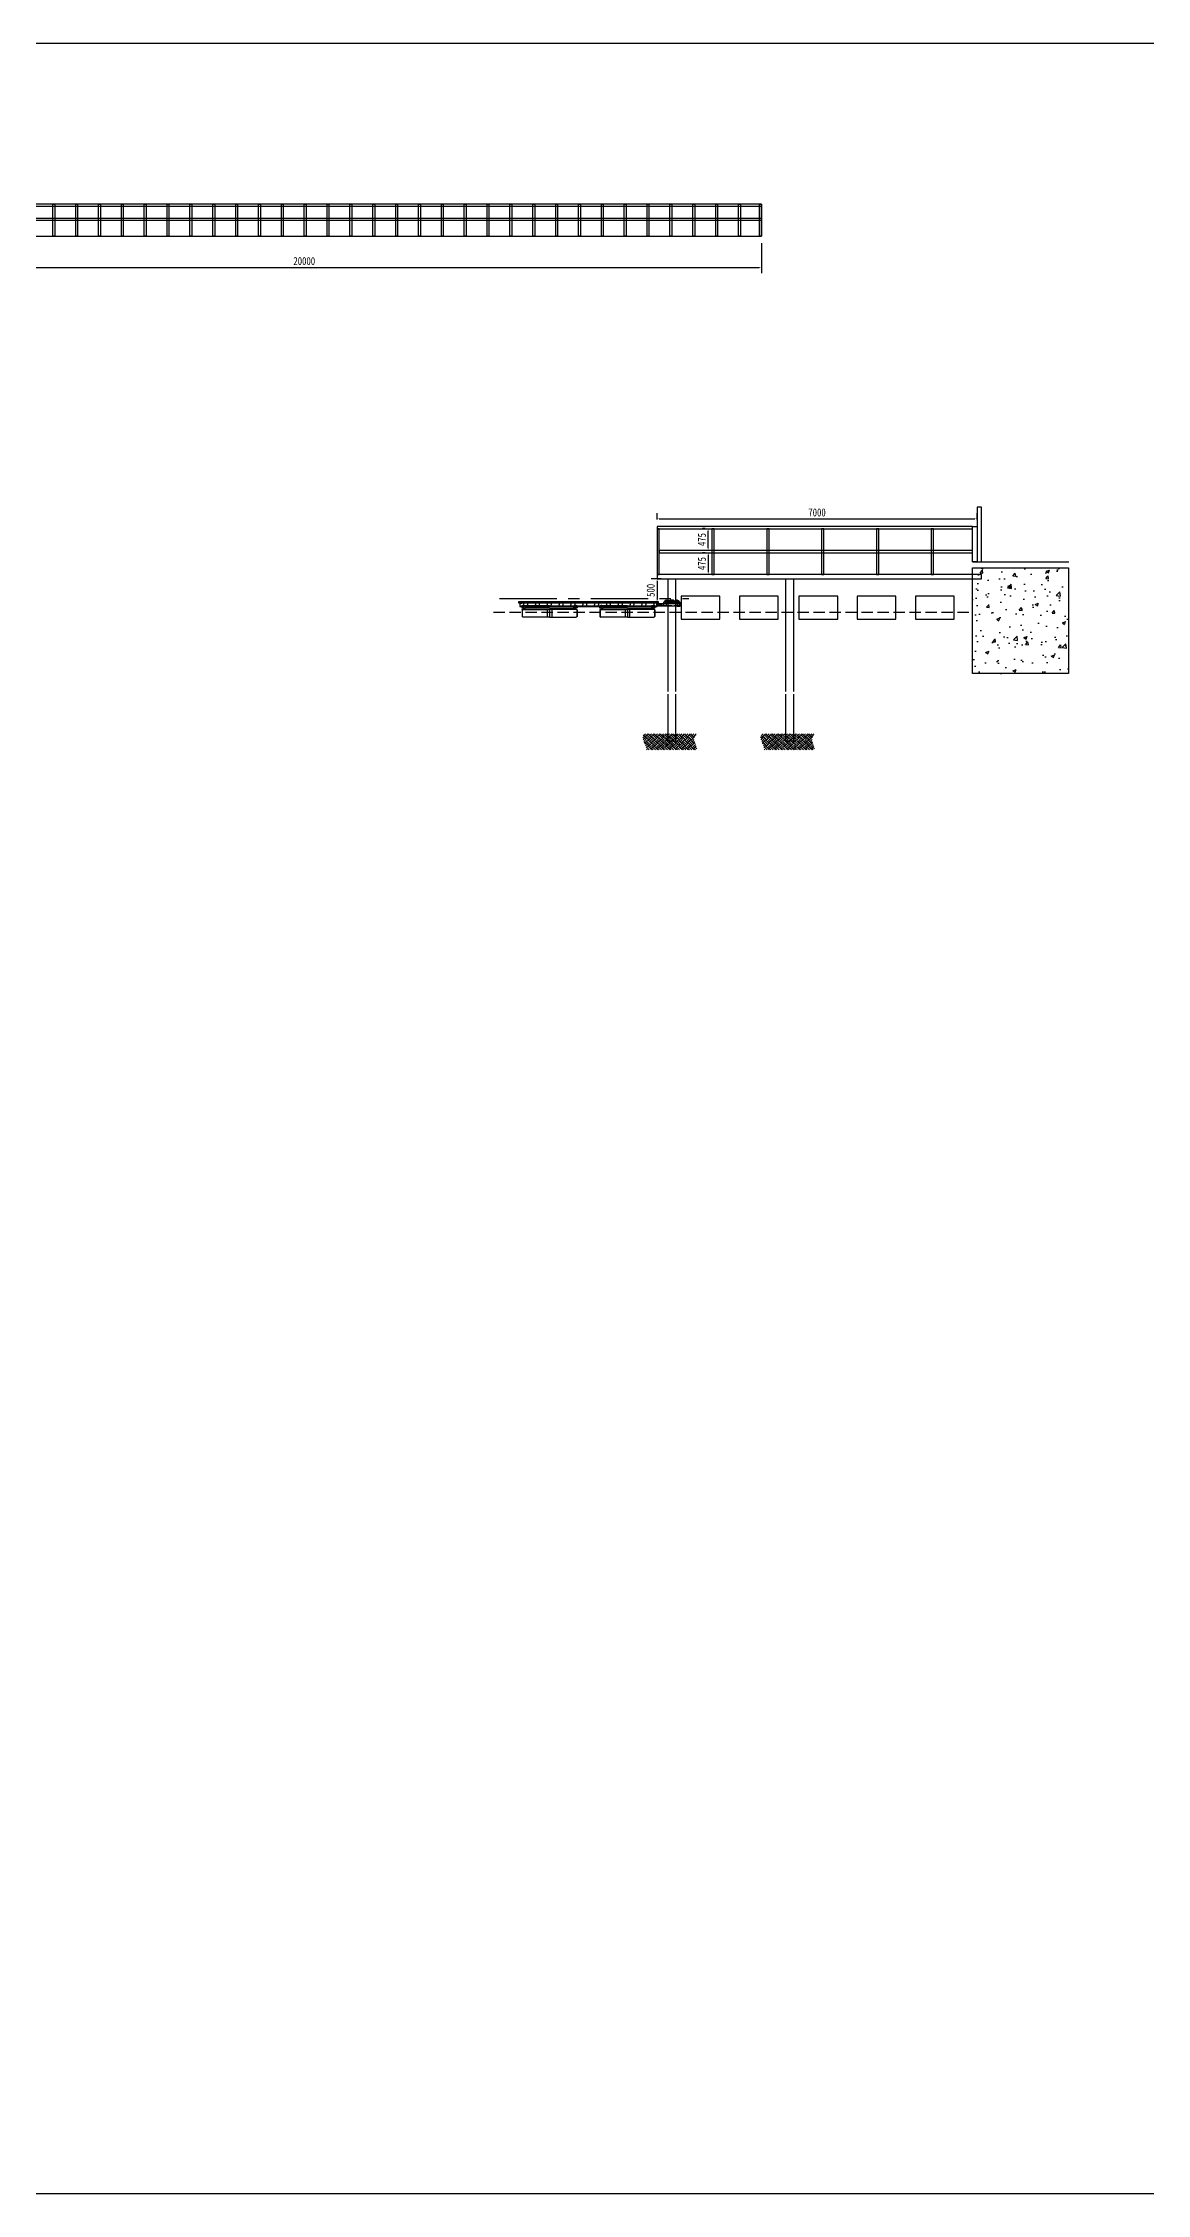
# Model space of a CAD drawing. Header units: millimetres. Extents: x -2018967 to 3675, y -751 to 1571936.
# Drawn here: x -1369304 to -1345154, y 1300032 to 1347077 of the extents above; entities that cross this region are included whole.
import ezdxf

# ---------------------------------------------------------------- set-up
doc = ezdxf.new("R2010")
doc.units = ezdxf.units.MM
doc.header["$LTSCALE"] = 1000
for name, pattern in [('-6_350_HOLE$0$DASH', [0.35, 0.25, -0.1]), ('ACAD_ISO03W100', [30, 12, -18]), ('CENTER', [2, 1.25, -0.25, 0.25, -0.25]), ('DASH', [0.35, 0.25, -0.1])]:
    doc.linetypes.add(name, pattern=pattern)
doc.layers.get('0').update_dxf_attribs({"linetype": 'CONTINUOUS'})
doc.layers.get('DEFPOINTS').update_dxf_attribs({"linetype": 'CONTINUOUS'})
for name, color, linetype in [('00-HATCH(填充)', 250, 'CONTINUOUS'), ('W-STEEL_FRAME钢架', 3, 'CONTINUOUS'), ('W-STEEL_KEEL钢龙骨', 5, 'CONTINUOUS'), ('W-WOOD_FLOOR木地板', 30, 'CONTINUOUS'), ('ZJ', 251, 'CONTINUOUS'), ('固定锚', 5, 'CONTINUOUS'), ('螺栓', 146, 'CONTINUOUS')]:
    doc.layers.add(name, color=color, linetype=linetype)
doc.styles.add('黑体', font='simhei.ttf', dxfattribs={"width": 0.8})
doc.dimstyles.new('W&&50', dxfattribs={"dimtxt": 175, "dimasz": 50, "dimexe": 125, "dimexo": 150, "dimgap": 50, "dimtad": 1, "dimdec": 0, "dimzin": 0, "dimdsep": 46, "dimtxsty": '黑体', "dimcen": 0.09, "dimclrd": 1, "dimclre": 1, "dimclrt": 7, "dimazin": 2, "dimtfac": 1, "dimtdec": 0, "dimtix": 1, "dimtmove": 2, "dimatfit": 3, "dimfxl": 100, "dimtolj": 1, "dimtzin": 0, "dimarcsym": 0})
pattern_1 = [(225, (6158.742, 27788.663), (6.735192, -6.735192), []), (225, (6156.497, 27788.663), (6.735192, -6.735192), []), (225, (6154.252, 27788.663), (6.735192, -6.735192), []), (225, (6152.007, 27788.663), (6.735192, -6.735192), [])]
pattern_2 = [(135, (29222.269, -5891.052), (-6.735192, -6.735192), []), (135, (29222.269, -5888.807), (-6.735192, -6.735192), []), (135, (29222.269, -5886.562), (-6.735192, -6.735192), []), (135, (29222.269, -5884.317), (-6.735192, -6.735192), [])]

# ---------------------------------------------------------------- blocks, each defined once
blk = doc.blocks.new('1200浮箱侧面')
for p, q in [((-600, 79), (-600, 64)), ((0, 79), (-600, 79)), ((-591, 0), (0, 0)), ((-587, 7), (-535, 25)), ((0, 75), (-586, 75)), ((-538, 53), (-586, 53)), ((-586, 3), (-534, 21)), ((-538, 49), (-585, 49)), ((-530, 41), (-530, 32)), ((-526, 41), (-526, 32)), ((0, 29), (-526, 29)), ((-50, 0), (-50, -167)), ((0, 79), (600, 79)), ((0, 75), (586, 75)), ((0, 29), (526, 29)), ((591, 0), (0, 0)), ((0, 0), (0, -167)), ((0, 0), (0, -167)), ((50, 0), (50, -167)), ((526, 41), (526, 32)), ((530, 41), (530, 32)), ((586, 3), (534, 21)), ((587, 7), (535, 25)), ((538, 53), (586, 53)), ((538, 49), (585, 49)), ((600, 79), (600, 64)), ((-600, -12), (-600, -152)), ((-596, -11), (-596, -152)), ((0, -167), (-581, -167)), ((0, -171), (-581, -171)), ((0, -167), (581, -167)), ((0, -171), (581, -171)), ((596, -11), (596, -152)), ((600, -12), (600, -152))]:
    blk.add_line(p, q)
for points in [[(-600, 79), (-530, 79)], [(-600, 79), (-530, 79)], [(600, 79), (530, 79)], [(600, 79), (530, 79)]]:
    blk.add_lwpolyline(points)
for centre, radius, start, end in [((-585, 64), 15, 180, 270), ((-580, -12), 20, 109.1798, 180), ((-586, 64), 11, 90, 270), ((-581, -11), 15, 109.1798, 180), ((-538, 41), 12, 0, 90), ((-538, 41), 8, 0, 90), ((-538, 32), 8, 289.1798, 0), ((-538, 32), 12, 289.1798, 0), ((538, 41), 12, 90, 180), ((538, 32), 12, 180, 250.8202), ((538, 41), 8, 90, 180), ((538, 32), 8, 180, 250.8202), ((585, 64), 15, 270, 0), ((586, 64), 11, 270, 90), ((581, -11), 15, 0, 70.8202), ((580, -12), 20, 0, 70.8202), ((-581, -152), 19, 180, 270), ((-581, -152), 15, 180, 270), ((581, -152), 15, 270, 0), ((581, -152), 19, 270, 0)]:
    blk.add_arc(centre, radius, start, end)
blk = doc.blocks.new('浮桥断面图')
h = blk.add_hatch()
h.set_pattern_fill('ANSI34', color=256, angle=90)
h.set_pattern_definition(pattern_2)
edge = h.paths.add_edge_path()
edge.add_line((-1404, 20), (-1454, 20))
edge.add_line((-1454, 20), (-1454, -30))
edge.add_arc((-1454, -27), 3, 270, 360)
edge.add_line((-1451, -27), (-1451, 17))
edge.add_line((-1451, 17), (-1407, 17))
edge.add_arc((-1407, 20), 3, 270, 360)
h = blk.add_hatch()
h.set_pattern_fill('ANSI34', color=256, angle=180)
h.set_pattern_definition(pattern_1)
edge = h.paths.add_edge_path()
edge.add_line((-248, -30), (-248, 20))
edge.add_line((-248, 20), (-298, 20))
edge.add_arc((-295, 20), 3, 180, 270)
edge.add_line((-295, 17), (-251, 17))
edge.add_line((-251, 17), (-251, -27))
edge.add_arc((-248, -27), 3, 180, 270)
h = blk.add_hatch()
h.set_pattern_fill('ANSI34', color=256, angle=180)
h.set_pattern_definition(pattern_1)
edge = h.paths.add_edge_path()
edge.add_line((248, -30), (248, 20))
edge.add_line((248, 20), (298, 20))
edge.add_arc((295, 20), 3, -90, 0, ccw=False)
edge.add_line((295, 17), (251, 17))
edge.add_line((251, 17), (251, -27))
edge.add_arc((248, -27), 3, -90, 0, ccw=False)
h = blk.add_hatch()
h.set_pattern_fill('ANSI34', color=256, angle=90)
h.set_pattern_definition(pattern_2)
edge = h.paths.add_edge_path()
edge.add_line((1404, 20), (1454, 20))
edge.add_line((1454, 20), (1454, -30))
edge.add_arc((1454, -27), 3, 180, 270, ccw=False)
edge.add_line((1451, -27), (1451, 17))
edge.add_line((1451, 17), (1407, 17))
edge.add_arc((1407, 20), 3, 180, 270, ccw=False)
at = {"layer": 'W-STEEL_FRAME钢架'}
h = blk.add_hatch(dxfattribs=at)
h.set_pattern_fill('金属', color=256, scale=100, angle=30)
h.set_pattern_definition([(75, (-1638797.31, -2328842.28), (-241.481457, 64.704761), []), (75, (-1638695.25, -2328783.35), (-241.481457, 64.704761), [])])
h.paths.add_polyline_path([(1500, 0), (1500, 80), (-1500, 80), (-1500, 0)])
at = {"layer": 'W-WOOD_FLOOR木地板'}
h = blk.add_hatch(dxfattribs=at)
h.set_pattern_fill('木材', color=256, scale=20)
h.set_pattern_definition([(50, (-1709841.48, -2483893.79), (51.8470639, 186.2468308), [1200, -160, 400, -80]), (50, (-1709735.08, -2483853.79), (-132.9301375, 7.1090462), [240, -26.4, 480, -60]), (50, (-1709801.48, -2483825.787), (226.3396635, 353.1279042), [640, -112, 320, -80])])
edge = h.paths.add_edge_path()
edge.add_line((-1530, 80), (1530, 80))
edge.add_line((1530, 80), (1530, 104))
edge.add_line((1530, 104), (-1530, 104))
edge.add_line((-1530, 104), (-1530, 80))
for points in [[(-1404, 20), (-1404, 20), (-1454, 20), (-1454, -30), (-1454, -30, 0.414214), (-1451, -27), (-1451, 17), (-1407, 17, 0.414214)], [(-248, -30), (-248, -30), (-248, 20), (-298, 20), (-298, 20, 0.414214), (-295, 17), (-251, 17), (-251, -27, 0.414214)], [(248, -30), (248, -30), (248, 20), (298, 20), (298, 20, -0.414214), (295, 17), (251, 17), (251, -27, -0.414214)], [(1404, 20), (1404, 20), (1454, 20), (1454, -30), (1454, -30, -0.414214), (1451, -27), (1451, 17), (1407, 17, -0.414214)]]:
    blk.add_lwpolyline(points, format="xyb", close=True)
at = {"layer": 'W-STEEL_FRAME钢架'}
for points in [[(-1457, 80), (-1500, 80), (-1500, 0), (-1457, 0), (-1457, 2, 0.398895), (-1460, 5), (-1490, 7, -0.398895), (-1495, 12), (-1495, 68, -0.398895), (-1490, 73), (-1460, 75, 0.398895), (-1457, 78)], [(1457, 80), (1500, 80), (1500, 0), (1457, 0), (1457, 2, -0.398895), (1460, 5), (1490, 7, 0.398895), (1495, 12), (1495, 68, 0.398895), (1490, 73), (1460, 75, -0.398895), (1457, 78)]]:
    blk.add_lwpolyline(points, format="xyb", close=True, dxfattribs=at)
blk.add_lwpolyline([(-1500, 0), (1500, 0), (1500, 80), (-1500, 80)], close=True, dxfattribs=at)
at = {"layer": 'W-STEEL_KEEL钢龙骨'}
blk.add_lwpolyline([(-1500, 20), (1500, 20), (1500, 80), (-1500, 80)], close=True, dxfattribs=at)
at = {"layer": 'W-WOOD_FLOOR木地板'}
blk.add_lwpolyline([(-1530, 80), (1530, 80), (1530, 104), (-1530, 104)], close=True, dxfattribs=at)
at = {"layer": '螺栓'}
for p, q in [((-1438, 26), (-1437, 27)), ((-1438, 26), (-1438, 20)), ((-1419, 27), (-1437, 27)), ((-1418, 26), (-1419, 27)), ((-1418, 22), (-1418, 26)), ((-290, 26), (-289, 27)), ((-290, 26), (-290, 20)), ((-272, 27), (-289, 27)), ((-271, 26), (-272, 27)), ((-271, 22), (-271, 26)), ((271, 26), (272, 27)), ((271, 22), (271, 26)), ((272, 27), (289, 27)), ((290, 26), (289, 27)), ((290, 26), (290, 20)), ((1418, 26), (1419, 27)), ((1418, 22), (1418, 26)), ((1419, 27), (1437, 27)), ((1438, 26), (1437, 27)), ((1438, 26), (1438, 20)), ((-1431, -34), (-1433, -33)), ((-284, -29), (-285, -28)), ((284, -29), (285, -28)), ((1431, -34), (1433, -33))]:
    blk.add_line(p, q, dxfattribs=at)
for points in [[(-1438, 22), (-1418, 22), (-1418, 20), (-1438, 20)], [(-1420, 22), (-1436, 22)], [(-1435, 27), (-1421, 27)], [(-1433, 27), (-1433, 22)], [(-1433, 22), (-1433, -18)], [(-1431, 22), (-1431, -18)], [(-1425, 22), (-1425, -18)], [(-1423, 22), (-1423, 27)], [(-1423, 22), (-1423, -18)], [(-290, 22), (-271, 22), (-271, 20), (-290, 20)], [(-273, 22), (-288, 22)], [(-287, 27), (-273, 27)], [(-285, 27), (-285, 22)], [(-285, 22), (-285, -13)], [(-284, 22), (-284, -13)], [(-277, 22), (-277, -13)], [(-275, 22), (-275, 27)], [(-275, 22), (-275, -13)], [(290, 22), (271, 22), (271, 20), (290, 20)], [(287, 27), (273, 27)], [(273, 22), (288, 22)], [(275, 22), (275, 27)], [(275, 22), (275, -13)], [(277, 22), (277, -13)], [(284, 22), (284, -13)], [(285, 27), (285, 22)], [(285, 22), (285, -13)], [(1438, 22), (1418, 22), (1418, 20), (1438, 20)], [(1420, 22), (1436, 22)], [(1435, 27), (1421, 27)], [(1423, 22), (1423, 27)], [(1423, 22), (1423, -18)], [(1425, 22), (1425, -18)], [(1431, 22), (1431, -18)], [(1433, 27), (1433, 22)], [(1433, 22), (1433, -18)], [(-1418, -18), (-1438, -18)], [(-1438, -20), (-1438, -18)], [(-1418, -20), (-1438, -20)], [(-1420, -20), (-1420, -26), (-1436, -26), (-1436, -20)], [(-1433, -26), (-1433, -20)], [(-1433, -33), (-1433, -26)], [(-1431, -34), (-1431, -26)], [(-1425, -34), (-1431, -34)], [(-1425, -34), (-1425, -26)], [(-1425, -34), (-1423, -33)], [(-1423, -20), (-1423, -26)], [(-1423, -33), (-1423, -26)], [(-1418, -18), (-1418, -20)], [(-271, -13), (-290, -13)], [(-290, -15), (-290, -13)], [(-271, -15), (-290, -15)], [(-273, -15), (-273, -21), (-288, -21), (-288, -15)], [(-285, -21), (-285, -15)], [(-285, -28), (-285, -21)], [(-284, -29), (-284, -21)], [(-277, -29), (-284, -29)], [(-277, -29), (-277, -21)], [(-277, -29), (-275, -28)], [(-275, -15), (-275, -21)], [(-275, -28), (-275, -21)], [(-271, -13), (-271, -15)], [(271, -13), (290, -13)], [(271, -13), (271, -15)], [(271, -15), (290, -15)], [(273, -15), (273, -21), (288, -21), (288, -15)], [(275, -15), (275, -21)], [(275, -28), (275, -21)], [(277, -29), (275, -28)], [(277, -29), (277, -21)], [(277, -29), (284, -29)], [(284, -29), (284, -21)], [(285, -21), (285, -15)], [(285, -28), (285, -21)], [(290, -15), (290, -13)], [(1418, -18), (1438, -18)], [(1418, -18), (1418, -20)], [(1418, -20), (1438, -20)], [(1420, -20), (1420, -26), (1436, -26), (1436, -20)], [(1423, -20), (1423, -26)], [(1423, -33), (1423, -26)], [(1425, -34), (1423, -33)], [(1425, -34), (1425, -26)], [(1425, -34), (1431, -34)], [(1431, -34), (1431, -26)], [(1433, -26), (1433, -20)], [(1433, -33), (1433, -26)], [(1438, -20), (1438, -18)]]:
    blk.add_lwpolyline(points, dxfattribs=at)
for points in [[(-1435, 27), (-1435, 27), (-1434, 27), (-1433, 27)], [(-1433, 27), (-1430, 26), (-1426, 26), (-1423, 27)], [(-1423, 27), (-1422, 27), (-1421, 27), (-1421, 27)], [(-288, 27), (-287, 27), (-286, 27), (-285, 27)], [(-285, 27), (-282, 26), (-279, 26), (-275, 27)], [(-275, 27), (-275, 27), (-274, 27), (-273, 27)], [(275, 27), (275, 27), (274, 27), (273, 27)], [(285, 27), (282, 26), (279, 26), (275, 27)], [(288, 27), (287, 27), (286, 27), (285, 27)], [(1423, 27), (1422, 27), (1421, 27), (1421, 27)], [(1433, 27), (1430, 26), (1426, 26), (1423, 27)], [(1435, 27), (1435, 27), (1434, 27), (1433, 27)]]:
    blk.add_open_spline(points, degree=3, dxfattribs=at)
at = {"xscale": -1}
blk.add_blockref('1200浮箱侧面', (-851, -62), dxfattribs=at)
blk.add_blockref('1200浮箱侧面', (851, -62))
blk = doc.blocks.new('*U956')
blk.add_lwpolyline([(-425, -250), (425, -250), (425, 250), (-425, 250)], close=True)
blk = doc.blocks.new('*U957')
at = {"color": 0, "linetype": 'ByBlock', "lineweight": -2, "transparency": 16777216}
for p in [(0, 0), (1275, 0)]:
    blk.add_blockref('*U956', p, dxfattribs=at)
blk = doc.blocks.new('*U958')
at = {"color": 3}
blk.add_lwpolyline([(-25, 500), (-25, -500), (25, -500), (25, 500)], close=True, dxfattribs=at)
blk = doc.blocks.new('*U959')
at = {"color": 0, "linetype": 'ByBlock', "lineweight": -2, "transparency": 16777216}
for p in [(0, 0), (1200, 0), (2400, 0), (3600, 0), (4800, 0), (6000, 0)]:
    blk.add_blockref('*U958', p, dxfattribs=at)
blk = doc.blocks.new('*D962')
at = {"color": 1, "lineweight": -2, "transparency": 16777216}
for p, q in [((-1355781, 1335355), (-1355997, 1335355)), ((-1355872, 1335305), (-1355872, 1334905)), ((-1355992, 1334855), (-1355997, 1334855))]:
    blk.add_line(p, q, dxfattribs=at)
at = {"color": 1, "transparency": 16777216}
for points in [[(-1355880, 1335305), (-1355863, 1335305), (-1355872, 1335355)], [(-1355880, 1334905), (-1355863, 1334905), (-1355872, 1334855)]]:
    blk.add_solid(points, dxfattribs=at)
at = {"layer": 'DEFPOINTS', "color": 0, "transparency": 16777216}
for p in [(-1355631, 1335355, 0), (-1355872, 1334855), (-1355842, 1334855)]:
    blk.add_point(p, dxfattribs=at)
at = {"color": 7, "transparency": 16777216, "insert": (-1356010, 1335105), "char_height": 175, "attachment_point": 5, "rotation": 90, "style": '黑体'}
blk.add_mtext('\\A1;500', dxfattribs=at)
blk = doc.blocks.new('*D981')
at = {"color": 1, "lineweight": -2, "transparency": 16777216}
for p, q in [((-1355872, 1336655), (-1355872, 1336795)), ((-1355822, 1336670), (-1348922, 1336670)), ((-1348872, 1336655), (-1348872, 1336795))]:
    blk.add_line(p, q, dxfattribs=at)
at = {"color": 1, "transparency": 16777216}
for points in [[(-1355822, 1336678), (-1355822, 1336662), (-1355872, 1336670)], [(-1348922, 1336678), (-1348922, 1336662), (-1348872, 1336670)]]:
    blk.add_solid(points, dxfattribs=at)
at = {"layer": 'DEFPOINTS', "color": 0, "transparency": 16777216}
for p in [(-1348872, 1336670), (-1355872, 1336505, 0), (-1348872, 1336505)]:
    blk.add_point(p, dxfattribs=at)
at = {"color": 7, "transparency": 16777216, "insert": (-1352372, 1336809), "char_height": 175, "attachment_point": 5, "style": '黑体'}
blk.add_mtext('\\A1;7000', dxfattribs=at)
blk = doc.blocks.new('*D982')
at = {"color": 1, "lineweight": -2, "transparency": 16777216}
for p, q in [((-1354822, 1335930), (-1354878, 1335930)), ((-1354753, 1335880), (-1354753, 1335505)), ((-1354822, 1335455), (-1354878, 1335455))]:
    blk.add_line(p, q, dxfattribs=at)
at = {"color": 1, "transparency": 16777216}
for points in [[(-1354762, 1335880), (-1354745, 1335880), (-1354753, 1335930)], [(-1354762, 1335505), (-1354745, 1335505), (-1354753, 1335455)]]:
    blk.add_solid(points, dxfattribs=at)
at = {"layer": 'DEFPOINTS', "color": 0, "transparency": 16777216}
for p in [(-1354672, 1335930, 0), (-1354753, 1335455), (-1354672, 1335455, 0)]:
    blk.add_point(p, dxfattribs=at)
at = {"color": 7, "transparency": 16777216, "insert": (-1354891, 1335692), "char_height": 175, "attachment_point": 5, "rotation": 90, "style": '黑体'}
blk.add_mtext('\\A1;475', dxfattribs=at)
blk = doc.blocks.new('*D983')
at = {"color": 1, "lineweight": -2, "transparency": 16777216}
for p, q in [((-1354822, 1336455), (-1354878, 1336455)), ((-1354753, 1336030), (-1354753, 1336405)), ((-1354822, 1335980), (-1354878, 1335980))]:
    blk.add_line(p, q, dxfattribs=at)
at = {"color": 1, "transparency": 16777216}
for points in [[(-1354762, 1336405), (-1354745, 1336405), (-1354753, 1336455)], [(-1354762, 1336030), (-1354745, 1336030), (-1354753, 1335980)]]:
    blk.add_solid(points, dxfattribs=at)
at = {"layer": 'DEFPOINTS', "color": 0, "transparency": 16777216}
for p in [(-1354753, 1336455), (-1354672, 1336455, 0), (-1354672, 1335980, 0)]:
    blk.add_point(p, dxfattribs=at)
at = {"color": 7, "transparency": 16777216, "insert": (-1354891, 1336217), "char_height": 175, "attachment_point": 5, "rotation": 90, "style": '黑体'}
blk.add_mtext('\\A1;475', dxfattribs=at)
blk = doc.blocks.new('*U998')
blk.add_lwpolyline([(-425, -250), (425, -250), (425, 250), (-425, 250)], close=True)
blk = doc.blocks.new('*U999')
at = {"color": 0, "linetype": 'ByBlock', "lineweight": -2, "transparency": 16777216}
for p in [(0, 0), (1275, 0), (2550, 0)]:
    blk.add_blockref('*U998', p, dxfattribs=at)
blk = doc.blocks.new('*D1020')
at = {"color": 1, "lineweight": -2, "transparency": 16777216}
for p, q in [((-1373589, 1342701), (-1373589, 1342044)), ((-1353589, 1342701), (-1353589, 1342044)), ((-1373539, 1342169), (-1353639, 1342169))]:
    blk.add_line(p, q, dxfattribs=at)
at = {"color": 1, "transparency": 16777216}
for points in [[(-1373539, 1342177), (-1373539, 1342160), (-1373589, 1342169)], [(-1353639, 1342177), (-1353639, 1342160), (-1353589, 1342169)]]:
    blk.add_solid(points, dxfattribs=at)
at = {"layer": 'DEFPOINTS', "color": 0, "transparency": 16777216}
for p in [(-1373589, 1342851), (-1353589, 1342851), (-1353589, 1342169)]:
    blk.add_point(p, dxfattribs=at)
at = {"color": 7, "transparency": 16777216, "insert": (-1363589, 1342307), "char_height": 175, "attachment_point": 5, "style": '黑体'}
blk.add_mtext('\\A1;20000', dxfattribs=at)
blk = doc.blocks.new('*U1022')
blk.add_lwpolyline([(-20, 350), (20, 350), (20, -350), (-20, -350)], close=True)
blk = doc.blocks.new('*U1023')
at = {"color": 0, "linetype": 'ByBlock', "lineweight": -2, "transparency": 16777216}
for p in [(0, 0), (500, 0), (1000, 0), (1500, 0), (2000, 0), (2500, 0), (3000, 0), (3500, 0), (4000, 0), (4500, 0), (5000, 0), (5500, 0), (6000, 0), (6500, 0), (7000, 0), (7500, 0), (8000, 0), (8500, 0), (9000, 0), (9500, 0), (10000, 0), (10500, 0), (11000, 0), (11500, 0), (12000, 0), (12500, 0), (13000, 0), (13500, 0), (14000, 0), (14500, 0), (15000, 0), (15500, 0), (16000, 0), (16500, 0), (17000, 0), (17500, 0), (18000, 0), (18500, 0), (19000, 0), (19500, 0)]:
    blk.add_blockref('*U1022', p, dxfattribs=at)

msp = doc.modelspace()

# ---------------------------------------------------------------- hatches: boundary and pattern name
h = msp.add_hatch()
h.set_pattern_fill('混凝土', color=252, scale=100)
h.set_pattern_definition([(50, (457859.25, 7400.54), (717.26018, -62.75213), [75, -825]), (355, (457859.25, 7400.54), (-138.75133, 752.19213), [60, -660]), (100.4514, (457919, 7395.3), (578.50938, 689.43954), [63.7402, -701.14211]), (46.1842, (457859.25, 7600.5), (1067.24105, -165.519), [112.5, -1237.5]), (96.6356, (457948.2, 7586.7), (934.6627, 974.11787), [95.6103, -1051.713]), (351.1842, (457859.3, 7600.5), (934.66195, 974.1186), [90, -990]), (21, (457959.25, 7550.54), (596.90705, -402.61889), [75, -825]), (326, (457959.25, 7550.54), (243.31533, 725.15005), [60, -660]), (71.4514, (458009, 7517), (840.22263, 322.5305), [63.7402, -701.14211]), (37.5, (457859.25, 7400.54), (12.159855, 332.893854), [0, -652, 0, -670, 0, -662.5]), (7.5, (457859.25, 7400.54), (263.06954, 394.41171), [0, -382, 0, -637, 0, -252.5]), (327.5, (457636.25, 7400.54), (533.822436, -22.554872), [0, -250, 0, -780, 0, -1035]), (317.5, (457536.25, 7400.54), (583.18617, 100.10498), [0, -325, 0, -518, 0, -735])])
h.paths.add_polyline_path([(-1346872.6, 1335600.8), (-1348971.7, 1335600.8), (-1348971.7, 1333284.9), (-1346872.6, 1333284.9)])
at = {"layer": '固定锚'}
h = msp.add_hatch(dxfattribs=at)
h.set_pattern_fill('土壤', color=256, scale=25, angle=45, style=0)
h.set_pattern_definition([(45, (-4134533.58, 927269.17), (1e-14, 132.5825215), [93.75, -93.75]), (45, (-4134558.44, 927294.03), (1e-14, 132.5825215), [93.75, -93.75]), (45, (-4134583.3, 927318.89), (1e-14, 132.5825215), [93.75, -93.75]), (135, (-4134583.3, 927335.46), (-132.5825215, 3e-14), [93.75, -93.75]), (135, (-4134558.44, 927360.32), (-132.5825215, 3e-14), [93.75, -93.75]), (135, (-4134533.58, 927385.18), (-132.5825215, 3e-14), [93.75, -93.75])])
edge = h.paths.add_edge_path()
edge.add_line((-1355712.5, 1331619), (-1355712.5, 1331968.9))
edge.add_line((-1355712.5, 1331968.9), (-1356152.1, 1331968.9))
edge.add_spline(control_points=[(-1356152.1, 1331968.9), (-1356164.9, 1331952.4), (-1356220.6, 1331852.8), (-1356099.3, 1331709.7), (-1356101.4, 1331619)], knot_values=[89.3823243, 89.3823243, 89.3823243, 89.3823243, 152.2776367, 451.6259949, 451.6259949, 451.6259949, 451.6259949], degree=3, periodic=0)
edge.add_line((-1356101.4, 1331619), (-1355712.5, 1331619))
h.paths.add_polyline_path([(-1355394.5, 1331968.9), (-1355705.5, 1331968.9), (-1355705.5, 1331619), (-1355394.5, 1331619)])
edge = h.paths.add_edge_path()
edge.add_spline(control_points=[(-1355003.3, 1331619), (-1355001.9, 1331636.6), (-1355003.6, 1331706.1), (-1355087.9, 1331823.6), (-1355035.2, 1331920.1), (-1355000.3, 1331968.9)], knot_values=[54.8628535, 54.8628535, 54.8628535, 54.8628535, 107.9510079, 265.8358938, 429.109482, 429.109482, 429.109482, 429.109482], degree=3, periodic=0)
edge.add_line((-1355000.3, 1331968.9), (-1355387.5, 1331968.9))
edge.add_line((-1355387.5, 1331968.9), (-1355387.5, 1331619))
edge.add_line((-1355387.5, 1331619), (-1355003.3, 1331619))
h = msp.add_hatch(dxfattribs=at)
h.set_pattern_fill('土壤', color=256, scale=25, angle=45, style=0)
h.set_pattern_definition([(45, (-4131956.93, 927269.17), (1e-14, 132.5825215), [93.75, -93.75]), (45, (-4131981.79, 927294.03), (1e-14, 132.5825215), [93.75, -93.75]), (45, (-4132006.65, 927318.89), (1e-14, 132.5825215), [93.75, -93.75]), (135, (-4132006.65, 927335.46), (-132.5825215, 3e-14), [93.75, -93.75]), (135, (-4131981.79, 927360.32), (-132.5825215, 3e-14), [93.75, -93.75]), (135, (-4131956.93, 927385.18), (-132.5825215, 3e-14), [93.75, -93.75])])
edge = h.paths.add_edge_path()
edge.add_line((-1353135.8, 1331619), (-1353135.8, 1331968.9))
edge.add_line((-1353135.8, 1331968.9), (-1353575.4, 1331968.9))
edge.add_spline(control_points=[(-1353575.4, 1331968.9), (-1353588.2, 1331952.4), (-1353644, 1331852.8), (-1353522.7, 1331709.7), (-1353524.7, 1331619)], knot_values=[89.3823243, 89.3823243, 89.3823243, 89.3823243, 152.2776367, 451.6259949, 451.6259949, 451.6259949, 451.6259949], degree=3, periodic=0)
edge.add_line((-1353524.7, 1331619), (-1353135.8, 1331619))
h.paths.add_polyline_path([(-1352817.8, 1331968.9), (-1353128.8, 1331968.9), (-1353128.8, 1331619), (-1352817.8, 1331619)])
edge = h.paths.add_edge_path()
edge.add_spline(control_points=[(-1352426.6, 1331619), (-1352425.3, 1331636.6), (-1352426.9, 1331706.1), (-1352511.2, 1331823.6), (-1352458.5, 1331920.1), (-1352423.6, 1331968.9)], knot_values=[54.8628535, 54.8628535, 54.8628535, 54.8628535, 107.9510079, 265.8358938, 429.109482, 429.109482, 429.109482, 429.109482], degree=3, periodic=0)
edge.add_line((-1352423.6, 1331968.9), (-1352810.8, 1331968.9))
edge.add_line((-1352810.8, 1331968.9), (-1352810.8, 1331619))
edge.add_line((-1352810.8, 1331619), (-1352426.6, 1331619))

# ---------------------------------------------------------------- linework, layer by layer
at = {"color": 4}
for p, q in [((-1355614.6, 1334864.3, 0), (-1355618.6, 1334864.3, 0)), ((-1355614.6, 1334870.3, 0), (-1355617.6, 1334870.3, 0)), ((-1355617.6, 1334858.3, 0), (-1355614.6, 1334858.3, 0))]:
    msp.add_line(p, q, dxfattribs=at)
for p, q in [((-1355612.6, 1334869.8, 0), (-1355605.6, 1334869.8, 0)), ((-1355605.6, 1334858.8, 0), (-1355612.6, 1334858.8, 0)), ((-1355601.6, 1334863.3, 0), (-1355605.6, 1334866.6, 0)), ((-1355601.6, 1334861, 0), (-1355605.6, 1334864.3, 0)), ((-1355603.6, 1334820.8, 0), (-1355493.6, 1334820.8, 0)), ((-1355598.6, 1334825.8, 0), (-1355598.6, 1334885.8, 0)), ((-1355508.6, 1334825.8, 0), (-1355508.6, 1334885.8, 0)), ((-1355508.6, 1334885.8, 0), (-1355498.6, 1334885.8, 0)), ((-1355498.6, 1334885.8, 0), (-1355498.6, 1334825.8, 0)), ((-1355495.6, 1334863.3, 0), (-1355491.6, 1334866.6, 0)), ((-1355495.6, 1334861, 0), (-1355491.6, 1334864.3, 0)), ((-1355484.6, 1334869.8, 0), (-1355491.6, 1334869.8, 0)), ((-1355491.6, 1334858.8, 0), (-1355484.6, 1334858.8, 0)), ((-1355482.6, 1334857.3, 0), (-1355482.6, 1334871.3, 0))]:
    msp.add_line(p, q)
at = {"color": 1}
for p, q in [((-1355598.6, 1334871.8, 0), (-1355588.6, 1334871.8, 0)), ((-1355588.6, 1334857.8, 0), (-1355598.6, 1334857.8, 0)), ((-1355498.6, 1334871.8, 0), (-1355508.6, 1334871.8, 0)), ((-1355498.6, 1334857.8, 0), (-1355508.6, 1334857.8, 0))]:
    msp.add_line(p, q, dxfattribs=at)
at = {"color": 6, "linetype": 'ACAD_ISO03W100'}
for p, q in [((-1355498.6, 1334870.8, 0), (-1355598.6, 1334870.8, 0)), ((-1355498.6, 1334858.8, 0), (-1355598.6, 1334858.8, 0))]:
    msp.add_line(p, q, dxfattribs=at)
at = {"color": 2}
for p, q in [((-1355598.6, 1334864.8, 0), (-1355588.6, 1334864.8, 0)), ((-1355508.6, 1334864.8, 0), (-1355498.6, 1334864.8, 0))]:
    msp.add_line(p, q, dxfattribs=at)
for points in [[(-1436151.7, 1347076.6), (-1264955.7, 1347076.6), (-1264955.7, 1300032.5), (-1436151.7, 1300032.5)], [(-1373588.6, 1342850.7), (-1353588.6, 1342850.7), (-1353588.6, 1343550.7), (-1373588.6, 1343550.7)], [(-1373548.6, 1343510.7), (-1353588.6, 1343510.7), (-1353588.6, 1343550.7), (-1373548.6, 1343550.7)], [(-1373548.6, 1343200.7), (-1353588.6, 1343200.7), (-1353588.6, 1343240.7), (-1373548.6, 1343240.7)], [(-1353628.6, 1343550.7), (-1353588.6, 1343550.7), (-1353588.6, 1342850.7), (-1353628.6, 1342850.7)], [(-1348871.7, 1335726.1), (-1348771.7, 1335726.1), (-1348771.7, 1336926.1), (-1348871.7, 1336926.1)]]:
    msp.add_lwpolyline(points, close=True)
at = {"color": 3, "elevation": 0}
for points in [[(-1355871.7, 1336454.8), (-1348971.7, 1336454.8), (-1348971.7, 1336504.8), (-1355871.7, 1336504.8)], [(-1355821.7, 1335929.8), (-1348971.7, 1335929.8), (-1348971.7, 1335979.8), (-1355821.7, 1335979.8)], [(-1355871.7, 1335354.8), (-1348771.7, 1335354.8), (-1348771.7, 1335454.8), (-1355871.7, 1335454.8)]]:
    msp.add_lwpolyline(points, close=True, dxfattribs=at)
at = {"color": 3}
msp.add_lwpolyline([(-1348871.7, 1335726.1), (-1348971.7, 1335726.1), (-1348971.7, 1336504.8), (-1348871.7, 1336504.8)], close=True, dxfattribs=at)
at = {"color": 253}
msp.add_lwpolyline([(-1348971.7, 1335726.1), (-1346865.8, 1335726.1)], dxfattribs=at)
at = {"color": 252}
msp.add_lwpolyline([(-1348971.7, 1335600.8), (-1346872.6, 1335600.8), (-1346872.6, 1333284.9), (-1348971.7, 1333284.9)], close=True, dxfattribs=at)
at = {"color": 4, "linetype": 'CENTER', "elevation": 0}
msp.add_lwpolyline([(-1359316.8, 1334926.1), (-1355177.3, 1334926.1)], dxfattribs=at)
at = {"elevation": 0}
for points in [[(-1355866.7, 1334820.8), (-1355368.4, 1334820.8), (-1355368.4, 1334760.8), (-1355866.7, 1334760.8)], [(-1355866.7, 1334793.3), (-1355776.7, 1334793.3), (-1355776.7, 1334788.3), (-1355866.7, 1334788.3)], [(-1355618.6, 1334859.3), (-1355616.6, 1334857.3), (-1355616.6, 1334871.3), (-1355618.6, 1334869.3)], [(-1355614.6, 1334855.8), (-1355614.6, 1334858.8), (-1355614.6, 1334869.8), (-1355614.6, 1334872.8)], [(-1355482.6, 1334855.8), (-1355482.6, 1334858.8), (-1355482.6, 1334869.8), (-1355482.6, 1334872.8)]]:
    msp.add_lwpolyline(points, close=True, dxfattribs=at)
at = {"linetype": 'DASH', "ltscale": 0.5, "elevation": 0}
for points in [[(-1355863.7, 1334817.8), (-1355371.4, 1334817.8), (-1355371.4, 1334763.8), (-1355863.7, 1334763.8)], [(-1355368.4, 1334820.8), (-1355428.4, 1334820.8), (-1355428.4, 1334760.8), (-1355368.4, 1334760.8)], [(-1355371.4, 1334817.8), (-1355425.4, 1334817.8), (-1355425.4, 1334763.8), (-1355371.4, 1334763.8)]]:
    msp.add_lwpolyline(points, close=True, dxfattribs=at)
at = {"linetype": 'DASH', "ltscale": 0.05, "elevation": 0}
for points in [[(-1355728.7, 1334820.8), (-1355668.7, 1334820.8), (-1355668.7, 1334760.8), (-1355728.7, 1334760.8)], [(-1355725.7, 1334817.8), (-1355671.7, 1334817.8), (-1355671.7, 1334763.8), (-1355725.7, 1334763.8)]]:
    msp.add_lwpolyline(points, close=True, dxfattribs=at)
at = {"elevation": 0}
for points in [[(-1355616.6, 1334857.3), (-1355614.6, 1334857.3), (-1355614.6, 1334871.3), (-1355616.6, 1334871.3)], [(-1355601.6, 1334877.8), (-1355601.6, 1334849.8), (-1355598.6, 1334849.8), (-1355598.6, 1334877.8), (-1355601.6, 1334877.8), (-1355601.6, 1334876.8)], [(-1355495.6, 1334877.8), (-1355495.6, 1334849.8), (-1355498.6, 1334849.8), (-1355498.6, 1334877.8), (-1355495.6, 1334877.8), (-1355495.6, 1334876.8)]]:
    msp.add_lwpolyline(points, dxfattribs=at)
for points in [[(-1355612.6, 1334852.8), (-1355605.6, 1334852.8), (-1355605.6, 1334853.8), (-1355601.6, 1334853.8), (-1355601.6, 1334874.8), (-1355605.6, 1334874.8), (-1355605.6, 1334853.8), (-1355605.6, 1334875.8), (-1355612.6, 1334875.8, 0.6666667), (-1355612.6, 1334869.8, 0.3636364), (-1355612.6, 1334858.8, 0.6666667)], [(-1355581.1, 1334894.8), (-1355516.1, 1334894.8, -0.4142136), (-1355511.1, 1334889.8), (-1355511.1, 1334839.8, -0.4142136), (-1355516.1, 1334834.8), (-1355581.1, 1334834.8, -0.4142136), (-1355586.1, 1334839.8), (-1355586.1, 1334889.8, -0.4142136)], [(-1355484.6, 1334852.8), (-1355491.6, 1334852.8), (-1355491.6, 1334853.8), (-1355495.6, 1334853.8), (-1355495.6, 1334874.8), (-1355491.6, 1334874.8), (-1355491.6, 1334853.8), (-1355491.6, 1334875.8), (-1355484.6, 1334875.8, -0.6666667), (-1355484.6, 1334869.8, -0.3636364), (-1355484.6, 1334858.8, -0.6666667)]]:
    msp.add_lwpolyline(points, format="xyb", close=True, dxfattribs=at)
msp.add_lwpolyline([(-1355598.6, 1334885.8), (-1355588.6, 1334885.8), (-1355588.6, 1334825.8, 0.4142136), (-1355583.6, 1334820.8)], format="xyb", dxfattribs=at)
at = {"color": 4, "linetype": '-6_350_HOLE$0$DASH', "elevation": 0}
msp.add_lwpolyline([(-1359451.4, 1334626.1), (-1348971.7, 1334626.1)], dxfattribs=at)
at = {"lineweight": -3}
for centre in [(-1355668.7, 1334864.8, 0), (-1355428.4, 1334864.8, 0)]:
    msp.add_circle(centre, 30, dxfattribs=at)
for centre, start, end in [((-1355603.6, 1334825.8, 0), 270, 0), ((-1355513.6, 1334825.8, 0), 270, 0), ((-1355493.6, 1334825.8, 0), 180, 270)]:
    msp.add_arc(centre, 5, start, end)
at = {"layer": '00-HATCH(填充)', "color": 0, "lineweight": -3, "ltscale": 0.5}
for p, q in [((-1355656.2, 1334864.8, 0), (-1355681.2, 1334864.8, 0)), ((-1355668.7, 1334877.3, 0), (-1355668.7, 1334852.3, 0)), ((-1355440.9, 1334864.8, 0), (-1355415.9, 1334864.8, 0)), ((-1355428.4, 1334877.3, 0), (-1355428.4, 1334852.3, 0))]:
    msp.add_line(p, q, dxfattribs=at)
at = {"layer": '00-HATCH(填充)', "color": 0, "lineweight": -3, "elevation": 0}
for points in [[(-1355668.7, 1334820.8), (-1355645.9, 1334867.5, 0.2679525), (-1355646.3, 1334872.5), (-1355653.7, 1334883.6, 0.2493247), (-1355657.9, 1334885.8), (-1355681.6, 1334885.8, 0.1989124), (-1355685.2, 1334884.4), (-1355728.7, 1334838.3), (-1355728.7, 1334820.8)], [(-1355428.4, 1334820.8), (-1355451.2, 1334867.5, -0.2679525), (-1355450.9, 1334872.5), (-1355443.4, 1334883.6, -0.2493247), (-1355439.2, 1334885.8), (-1355415.5, 1334885.8, -0.1989124), (-1355411.9, 1334884.4), (-1355368.4, 1334838.3), (-1355368.4, 1334820.8)]]:
    msp.add_lwpolyline(points, format="xyb", close=True, dxfattribs=at)
at = {"layer": '00-HATCH(填充)', "color": 0, "lineweight": -3}
for centre in [(-1355668.7, 1334864.8, 0), (-1355428.4, 1334864.8, 0)]:
    msp.add_circle(centre, 6, dxfattribs=at)
at = {"layer": 'ZJ', "color": 1, "linetype": 'Continuous', "elevation": 0}
for points in [[(-1355631.1, 1332890.5), (-1355631.1, 1335354.8), (-1355466.1, 1335354.8), (-1355466.1, 1332890.5)], [(-1353054.4, 1332890.5), (-1353054.4, 1335354.8), (-1352889.4, 1335354.8), (-1352889.4, 1332890.5)], [(-1355466.1, 1332835.2), (-1355466.1, 1331804.7), (-1355631.1, 1331804.7), (-1355631.1, 1332835.2)], [(-1352889.4, 1332835.2), (-1352889.4, 1331804.7), (-1353054.4, 1331804.7), (-1353054.4, 1332835.2)]]:
    msp.add_lwpolyline(points, dxfattribs=at)

# ---------------------------------------------------------------- block references
for name, p in [('*U1023', (-1373568.6, 1343200.7)), ('浮桥断面图', (-1357371.7, 1334750.8, 0)), ('*U957', (-1354921.3, 1334727.3)), ('*U999', (-1352345, 1334727.3))]:
    msp.add_blockref(name, p)
at = {"color": 3}
msp.add_blockref('*U959', (-1355846.7, 1335954.8, 0), dxfattribs=at)

# ---------------------------------------------------------------- dimensions: what is measured, and where the dimension line sits
for base, p1, p2, picture, middle in [((-1353588.6, 1342168.8), (-1373588.6, 1342850.7), (-1353588.6, 1342850.7), '*D1020', (-1363588.6, 1342307.3)), ((-1348871.7, 1336670.1), (-1355871.7, 1336504.8, 0), (-1348871.7, 1336504.8), '*D981', (-1352371.7, 1336808.6))]:
    dim = msp.add_linear_dim(base=base, p1=p1, p2=p2, dimstyle='W&&50')
    dim.commit()
    dim.dimension.update_dxf_attribs({"geometry": picture, "text_midpoint": middle})
for base, p1, p2, picture, middle in [((-1354753.4, 1336454.8), (-1354671.7, 1335979.8, 0), (-1354671.7, 1336454.8, 0), '*D983', (-1354890.9, 1336217.3)), ((-1354753.4, 1335454.8), (-1354671.7, 1335929.8, 0), (-1354671.7, 1335454.8, 0), '*D982', (-1354890.9, 1335692.3)), ((-1355871.7, 1334854.8, 0), (-1355631.1, 1335354.8, 0), (-1355841.7, 1334854.8, 0), '*D962', (-1356010.2, 1335104.8, 0))]:
    dim = msp.add_linear_dim(base=base, p1=p1, p2=p2, angle=90, dimstyle='W&&50')
    dim.commit()
    dim.dimension.update_dxf_attribs({"geometry": picture, "text_midpoint": middle})

doc.saveas('drawing.dxf')
